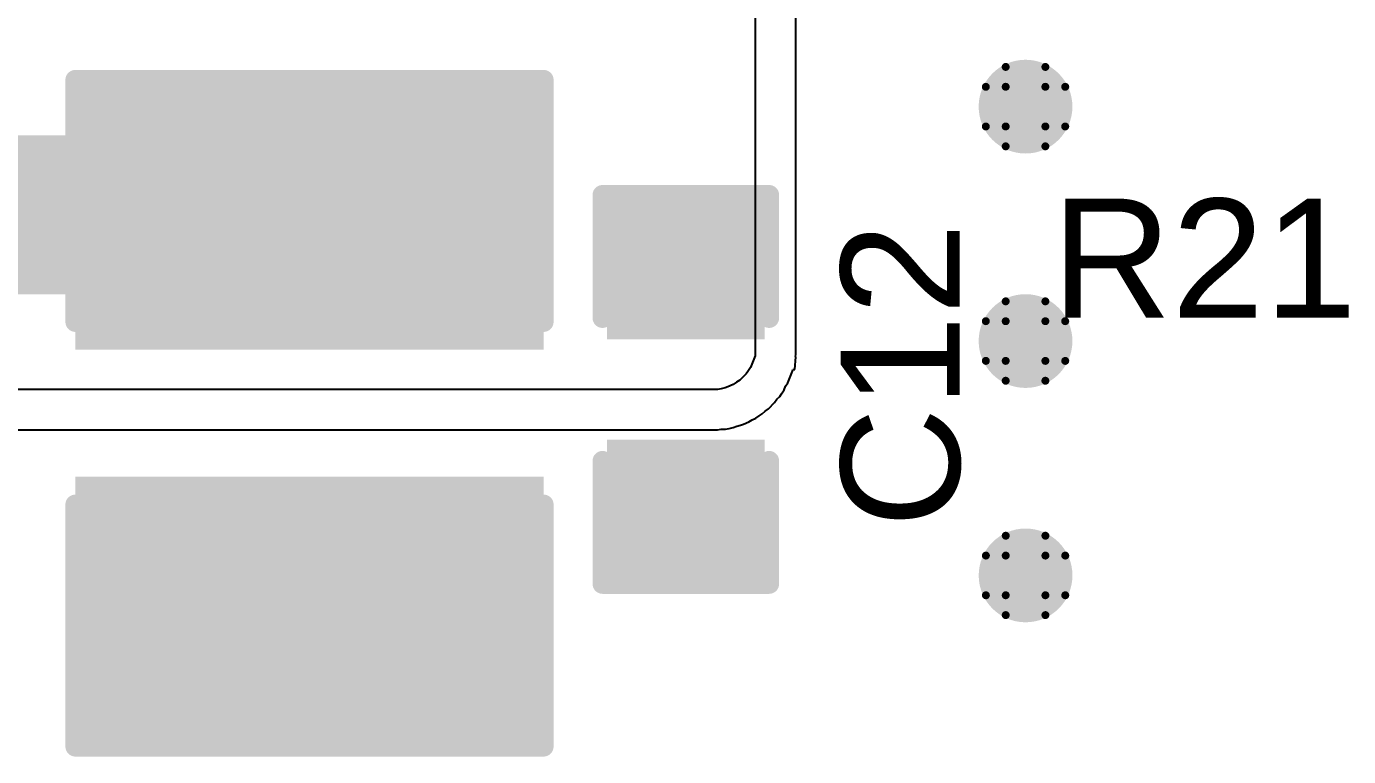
# Model space of a CAD drawing. Header units: inches. Extents: x -0.1 to 10.2, y 0 to 6.5.
# Drawn here: x 0.3978 to 0.731, y 3.0846 to 3.2686 of the extents above; entities that cross this region are included whole.
import ezdxf

# ---------------------------------------------------------------- set-up
doc = ezdxf.new("R2010")
doc.units = ezdxf.units.IN
doc.header["$MEASUREMENT"] = 0
for name, color, linetype in [('Bottom Layer', 5, 'Continuous'), ('Drill Drawing', 1, 'Continuous'), ('Top Layer', 1, 'Continuous'), ('Top Overlay', 2, 'Continuous'), ('Top Paste', 8, 'Continuous'), ('Top Solder', 216, 'Continuous'), ('Via Holes', 16, 'Continuous')]:
    doc.layers.add(name, color=color, linetype=linetype)
doc.styles.add('Arial', font='', dxfattribs={"height": 0.2})
doc.styles.get('Arial').set_extended_font_data('Arial')

# ---------------------------------------------------------------- blocks, each defined once
blk = doc.blocks.new('C___0603_88')
at = {"layer": 'Top Layer'}
for points in [[(-0.015, 0.0175), (-0.015, -0.0175), (-0.045, -0.0175), (-0.045, 0.0175)], [(0.045, 0.0175), (0.045, -0.0175), (0.015, -0.0175), (0.015, 0.0175)]]:
    blk.add_hatch(color=1, dxfattribs=at).paths.add_polyline_path(points)
at = {"layer": 'Top Paste'}
for points in [[(-0.015, 0.0175), (-0.015, -0.0175), (-0.045, -0.0175), (-0.045, 0.0175)], [(0.045, 0.0175), (0.045, -0.0175), (0.015, -0.0175), (0.015, 0.0175)]]:
    blk.add_hatch(color=8, dxfattribs=at).paths.add_polyline_path(points)
at = {"layer": 'Top Solder'}
for points in [[(-0.01264, 0.01986), (-0.01264, -0.01986), (-0.04736, -0.01986), (-0.04736, 0.01986)], [(0.04736, 0.01986), (0.04736, -0.01986), (0.01264, -0.01986), (0.01264, 0.01986)]]:
    blk.add_hatch(color=216, dxfattribs=at).paths.add_polyline_path(points)
at = {"layer": 'Top Overlay'}
for points in [[(-0.049, 0.021, 0.005, 0.005, 0), (-0.049, -0.021, 0.005, 0.005, 0)], [(-0.018, 0.021, 0.005, 0.005, 0), (-0.049, 0.021, 0.005, 0.005, 0)], [(0.018, 0.021, 0.005, 0.005, 0), (0.049, 0.021, 0.005, 0.005, 0)], [(0.049, 0.021, 0.005, 0.005, 0), (0.049, -0.021, 0.005, 0.005, 0)], [(-0.049, -0.021, 0.005, 0.005, 0), (-0.018, -0.021, 0.005, 0.005, 0)], [(0.018, -0.021, 0.005, 0.005, 0), (0.049, -0.021, 0.005, 0.005, 0)]]:
    blk.add_lwpolyline(points, format="xyseb", dxfattribs=at)
for points in [[(-0.05025, 0.021, 0.0025, 0.0025, 1), (-0.04775, 0.021, 0.0025, 0.0025, 1)], [(-0.05025, 0.021, 0.0025, 0.0025, 1), (-0.04775, 0.021, 0.0025, 0.0025, 1)], [(-0.01925, 0.021, 0.0025, 0.0025, 1), (-0.01675, 0.021, 0.0025, 0.0025, 1)], [(0.01675, 0.021, 0.0025, 0.0025, 1), (0.01925, 0.021, 0.0025, 0.0025, 1)], [(0.04775, 0.021, 0.0025, 0.0025, 1), (0.05025, 0.021, 0.0025, 0.0025, 1)], [(0.04775, 0.021, 0.0025, 0.0025, 1), (0.05025, 0.021, 0.0025, 0.0025, 1)], [(-0.05025, -0.021, 0.0025, 0.0025, 1), (-0.04775, -0.021, 0.0025, 0.0025, 1)], [(-0.05025, -0.021, 0.0025, 0.0025, 1), (-0.04775, -0.021, 0.0025, 0.0025, 1)], [(-0.01925, -0.021, 0.0025, 0.0025, 1), (-0.01675, -0.021, 0.0025, 0.0025, 1)], [(0.01675, -0.021, 0.0025, 0.0025, 1), (0.01925, -0.021, 0.0025, 0.0025, 1)], [(0.04775, -0.021, 0.0025, 0.0025, 1), (0.05025, -0.021, 0.0025, 0.0025, 1)], [(0.04775, -0.021, 0.0025, 0.0025, 1), (0.05025, -0.021, 0.0025, 0.0025, 1)]]:
    blk.add_lwpolyline(points, format="xyseb", close=True, dxfattribs=at)
blk = doc.blocks.new('C___1210_90')
at = {"layer": 'Top Layer'}
for points in [[(-0.08, 0.055), (-0.02, 0.055), (-0.02, -0.055), (-0.08, -0.055)], [(0.02, 0.055), (0.08, 0.055), (0.08, -0.055), (0.02, -0.055)]]:
    blk.add_hatch(color=1, dxfattribs=at).paths.add_polyline_path(points)
at = {"layer": 'Top Paste'}
for points in [[(-0.08, 0.055), (-0.02, 0.055), (-0.02, -0.055), (-0.08, -0.055)], [(0.02, 0.055), (0.08, 0.055), (0.08, -0.055), (0.02, -0.055)]]:
    blk.add_hatch(color=8, dxfattribs=at).paths.add_polyline_path(points)
at = {"layer": 'Top Solder'}
for points in [[(-0.084, 0.059), (-0.016, 0.059), (-0.016, -0.059), (-0.084, -0.059)], [(0.016, 0.059), (0.084, 0.059), (0.084, -0.059), (0.016, -0.059)]]:
    blk.add_hatch(color=216, dxfattribs=at).paths.add_polyline_path(points)
at = {"layer": 'Top Overlay'}
for points in [[(-0.084, 0.059, 0.005, 0.005, 0), (-0.023, 0.059, 0.005, 0.005, 0)], [(-0.084, 0.059, 0.005, 0.005, 0), (-0.084, -0.059, 0.005, 0.005, 0)], [(0.023, 0.059, 0.005, 0.005, 0), (0.084, 0.059, 0.005, 0.005, 0)], [(0.084, 0.059, 0.005, 0.005, 0), (0.084, -0.059, 0.005, 0.005, 0)], [(-0.084, -0.059, 0.005, 0.005, 0), (-0.023, -0.059, 0.005, 0.005, 0)], [(0.023, -0.059, 0.005, 0.005, 0), (0.084, -0.059, 0.005, 0.005, 0)]]:
    blk.add_lwpolyline(points, format="xyseb", dxfattribs=at)
for points in [[(-0.08525, 0.059, 0.0025, 0.0025, 1), (-0.08275, 0.059, 0.0025, 0.0025, 1)], [(-0.08525, 0.059, 0.0025, 0.0025, 1), (-0.08275, 0.059, 0.0025, 0.0025, 1)], [(-0.02425, 0.059, 0.0025, 0.0025, 1), (-0.02175, 0.059, 0.0025, 0.0025, 1)], [(0.02175, 0.059, 0.0025, 0.0025, 1), (0.02425, 0.059, 0.0025, 0.0025, 1)], [(0.08275, 0.059, 0.0025, 0.0025, 1), (0.08525, 0.059, 0.0025, 0.0025, 1)], [(0.08275, 0.059, 0.0025, 0.0025, 1), (0.08525, 0.059, 0.0025, 0.0025, 1)], [(-0.08525, -0.059, 0.0025, 0.0025, 1), (-0.08275, -0.059, 0.0025, 0.0025, 1)], [(-0.08525, -0.059, 0.0025, 0.0025, 1), (-0.08275, -0.059, 0.0025, 0.0025, 1)], [(-0.02425, -0.059, 0.0025, 0.0025, 1), (-0.02175, -0.059, 0.0025, 0.0025, 1)], [(0.02175, -0.059, 0.0025, 0.0025, 1), (0.02425, -0.059, 0.0025, 0.0025, 1)], [(0.08275, -0.059, 0.0025, 0.0025, 1), (0.08525, -0.059, 0.0025, 0.0025, 1)], [(0.08275, -0.059, 0.0025, 0.0025, 1), (0.08525, -0.059, 0.0025, 0.0025, 1)]]:
    blk.add_lwpolyline(points, format="xyseb", close=True, dxfattribs=at)

msp = doc.modelspace()

# ---------------------------------------------------------------- hatches: boundary and pattern name
at = {"layer": 'Bottom Layer'}
h = msp.add_hatch(color=5, dxfattribs=at)
edge = h.paths.add_edge_path()
edge.add_arc((0.6496, 3.24835), 0.01181, 0, 360)
h = msp.add_hatch(color=5, dxfattribs=at)
edge = h.paths.add_edge_path()
edge.add_arc((0.6496, 3.18929), 0.01181, 0, 360)
h = msp.add_hatch(color=5, dxfattribs=at)
edge = h.paths.add_edge_path()
edge.add_arc((0.64961, 3.13024), 0.01181, 0, 360)
at = {"layer": 'Top Layer'}
h = msp.add_hatch(color=1, dxfattribs=at)
edge = h.paths.add_edge_path()
edge.add_arc((0.6496, 3.24835), 0.01181, 0, 360)
h = msp.add_hatch(color=1, dxfattribs=at)
edge = h.paths.add_edge_path()
edge.add_arc((0.6496, 3.18929), 0.01181, 0, 360)
h = msp.add_hatch(color=1, dxfattribs=at)
edge = h.paths.add_edge_path()
edge.add_arc((0.64961, 3.13024), 0.01181, 0, 360)
at = {"layer": 'Via Holes'}
h = msp.add_hatch(color=7, dxfattribs=at)
edge = h.paths.add_edge_path()
edge.add_arc((0.6496, 3.24835), 0.00591, 0, 360)
h = msp.add_hatch(color=7, dxfattribs=at)
edge = h.paths.add_edge_path()
edge.add_arc((0.6496, 3.18929), 0.00591, 0, 360)
h = msp.add_hatch(color=7, dxfattribs=at)
edge = h.paths.add_edge_path()
edge.add_arc((0.64961, 3.13024), 0.00591, 0, 360)

# ---------------------------------------------------------------- linework, layer by layer
at = {"layer": 'Drill Drawing'}
for points in [[(0.6446, 3.25335, 0.002, 0.002, 0), (0.6446, 3.25835, 0.002, 0.002, 0)], [(0.6446, 3.25835, 0.002, 0.002, 0), (0.6546, 3.25835, 0.002, 0.002, 0)], [(0.6546, 3.25335, 0.002, 0.002, 0), (0.6546, 3.25835, 0.002, 0.002, 0)], [(0.6396, 3.24335, 0.002, 0.002, 0), (0.6396, 3.25335, 0.002, 0.002, 0)], [(0.6396, 3.25335, 0.002, 0.002, 0), (0.6446, 3.25335, 0.002, 0.002, 0)], [(0.6546, 3.25335, 0.002, 0.002, 0), (0.6596, 3.25335, 0.002, 0.002, 0)], [(0.6596, 3.24335, 0.002, 0.002, 0), (0.6596, 3.25335, 0.002, 0.002, 0)], [(0.6396, 3.24335, 0.002, 0.002, 0), (0.6446, 3.24335, 0.002, 0.002, 0)], [(0.6446, 3.23835, 0.002, 0.002, 0), (0.6446, 3.24335, 0.002, 0.002, 0)], [(0.6546, 3.24335, 0.002, 0.002, 0), (0.6596, 3.24335, 0.002, 0.002, 0)], [(0.6546, 3.23835, 0.002, 0.002, 0), (0.6546, 3.24335, 0.002, 0.002, 0)], [(0.6446, 3.23835, 0.002, 0.002, 0), (0.6546, 3.23835, 0.002, 0.002, 0)], [(0.6446, 3.19429, 0.002, 0.002, 0), (0.6446, 3.19929, 0.002, 0.002, 0)], [(0.6446, 3.19929, 0.002, 0.002, 0), (0.6546, 3.19929, 0.002, 0.002, 0)], [(0.6546, 3.19429, 0.002, 0.002, 0), (0.6546, 3.19929, 0.002, 0.002, 0)], [(0.6396, 3.18429, 0.002, 0.002, 0), (0.6396, 3.19429, 0.002, 0.002, 0)], [(0.6396, 3.19429, 0.002, 0.002, 0), (0.6446, 3.19429, 0.002, 0.002, 0)], [(0.6546, 3.19429, 0.002, 0.002, 0), (0.6596, 3.19429, 0.002, 0.002, 0)], [(0.6596, 3.18429, 0.002, 0.002, 0), (0.6596, 3.19429, 0.002, 0.002, 0)], [(0.6396, 3.18429, 0.002, 0.002, 0), (0.6446, 3.18429, 0.002, 0.002, 0)], [(0.6446, 3.17929, 0.002, 0.002, 0), (0.6446, 3.18429, 0.002, 0.002, 0)], [(0.6546, 3.18429, 0.002, 0.002, 0), (0.6596, 3.18429, 0.002, 0.002, 0)], [(0.6546, 3.17929, 0.002, 0.002, 0), (0.6546, 3.18429, 0.002, 0.002, 0)], [(0.6446, 3.17929, 0.002, 0.002, 0), (0.6546, 3.17929, 0.002, 0.002, 0)], [(0.64461, 3.13524, 0.002, 0.002, 0), (0.64461, 3.14024, 0.002, 0.002, 0)], [(0.64461, 3.14024, 0.002, 0.002, 0), (0.65461, 3.14024, 0.002, 0.002, 0)], [(0.65461, 3.13524, 0.002, 0.002, 0), (0.65461, 3.14024, 0.002, 0.002, 0)], [(0.63961, 3.12524, 0.002, 0.002, 0), (0.63961, 3.13524, 0.002, 0.002, 0)], [(0.63961, 3.13524, 0.002, 0.002, 0), (0.64461, 3.13524, 0.002, 0.002, 0)], [(0.65461, 3.13524, 0.002, 0.002, 0), (0.65961, 3.13524, 0.002, 0.002, 0)], [(0.65961, 3.12524, 0.002, 0.002, 0), (0.65961, 3.13524, 0.002, 0.002, 0)], [(0.63961, 3.12524, 0.002, 0.002, 0), (0.64461, 3.12524, 0.002, 0.002, 0)], [(0.64461, 3.12024, 0.002, 0.002, 0), (0.64461, 3.12524, 0.002, 0.002, 0)], [(0.65461, 3.12524, 0.002, 0.002, 0), (0.65961, 3.12524, 0.002, 0.002, 0)], [(0.65461, 3.12024, 0.002, 0.002, 0), (0.65461, 3.12524, 0.002, 0.002, 0)], [(0.64461, 3.12024, 0.002, 0.002, 0), (0.65461, 3.12024, 0.002, 0.002, 0)]]:
    msp.add_lwpolyline(points, format="xyseb", dxfattribs=at)
for points in [[(0.6441, 3.25835, 0.001, 0.001, 1), (0.6451, 3.25835, 0.001, 0.001, 1)], [(0.6441, 3.25835, 0.001, 0.001, 1), (0.6451, 3.25835, 0.001, 0.001, 1)], [(0.6541, 3.25835, 0.001, 0.001, 1), (0.6551, 3.25835, 0.001, 0.001, 1)], [(0.6541, 3.25835, 0.001, 0.001, 1), (0.6551, 3.25835, 0.001, 0.001, 1)], [(0.6391, 3.25335, 0.001, 0.001, 1), (0.6401, 3.25335, 0.001, 0.001, 1)], [(0.6391, 3.25335, 0.001, 0.001, 1), (0.6401, 3.25335, 0.001, 0.001, 1)], [(0.6441, 3.25335, 0.001, 0.001, 1), (0.6451, 3.25335, 0.001, 0.001, 1)], [(0.6441, 3.25335, 0.001, 0.001, 1), (0.6451, 3.25335, 0.001, 0.001, 1)], [(0.6541, 3.25335, 0.001, 0.001, 1), (0.6551, 3.25335, 0.001, 0.001, 1)], [(0.6541, 3.25335, 0.001, 0.001, 1), (0.6551, 3.25335, 0.001, 0.001, 1)], [(0.6591, 3.25335, 0.001, 0.001, 1), (0.6601, 3.25335, 0.001, 0.001, 1)], [(0.6591, 3.25335, 0.001, 0.001, 1), (0.6601, 3.25335, 0.001, 0.001, 1)], [(0.6391, 3.24335, 0.001, 0.001, 1), (0.6401, 3.24335, 0.001, 0.001, 1)], [(0.6391, 3.24335, 0.001, 0.001, 1), (0.6401, 3.24335, 0.001, 0.001, 1)], [(0.6441, 3.24335, 0.001, 0.001, 1), (0.6451, 3.24335, 0.001, 0.001, 1)], [(0.6441, 3.24335, 0.001, 0.001, 1), (0.6451, 3.24335, 0.001, 0.001, 1)], [(0.6541, 3.24335, 0.001, 0.001, 1), (0.6551, 3.24335, 0.001, 0.001, 1)], [(0.6541, 3.24335, 0.001, 0.001, 1), (0.6551, 3.24335, 0.001, 0.001, 1)], [(0.6591, 3.24335, 0.001, 0.001, 1), (0.6601, 3.24335, 0.001, 0.001, 1)], [(0.6591, 3.24335, 0.001, 0.001, 1), (0.6601, 3.24335, 0.001, 0.001, 1)], [(0.6441, 3.23835, 0.001, 0.001, 1), (0.6451, 3.23835, 0.001, 0.001, 1)], [(0.6441, 3.23835, 0.001, 0.001, 1), (0.6451, 3.23835, 0.001, 0.001, 1)], [(0.6541, 3.23835, 0.001, 0.001, 1), (0.6551, 3.23835, 0.001, 0.001, 1)], [(0.6541, 3.23835, 0.001, 0.001, 1), (0.6551, 3.23835, 0.001, 0.001, 1)], [(0.6441, 3.19929, 0.001, 0.001, 1), (0.6451, 3.19929, 0.001, 0.001, 1)], [(0.6441, 3.19929, 0.001, 0.001, 1), (0.6451, 3.19929, 0.001, 0.001, 1)], [(0.6541, 3.19929, 0.001, 0.001, 1), (0.6551, 3.19929, 0.001, 0.001, 1)], [(0.6541, 3.19929, 0.001, 0.001, 1), (0.6551, 3.19929, 0.001, 0.001, 1)], [(0.6391, 3.19429, 0.001, 0.001, 1), (0.6401, 3.19429, 0.001, 0.001, 1)], [(0.6391, 3.19429, 0.001, 0.001, 1), (0.6401, 3.19429, 0.001, 0.001, 1)], [(0.6441, 3.19429, 0.001, 0.001, 1), (0.6451, 3.19429, 0.001, 0.001, 1)], [(0.6441, 3.19429, 0.001, 0.001, 1), (0.6451, 3.19429, 0.001, 0.001, 1)], [(0.6541, 3.19429, 0.001, 0.001, 1), (0.6551, 3.19429, 0.001, 0.001, 1)], [(0.6541, 3.19429, 0.001, 0.001, 1), (0.6551, 3.19429, 0.001, 0.001, 1)], [(0.6591, 3.19429, 0.001, 0.001, 1), (0.6601, 3.19429, 0.001, 0.001, 1)], [(0.6591, 3.19429, 0.001, 0.001, 1), (0.6601, 3.19429, 0.001, 0.001, 1)], [(0.6391, 3.18429, 0.001, 0.001, 1), (0.6401, 3.18429, 0.001, 0.001, 1)], [(0.6391, 3.18429, 0.001, 0.001, 1), (0.6401, 3.18429, 0.001, 0.001, 1)], [(0.6441, 3.18429, 0.001, 0.001, 1), (0.6451, 3.18429, 0.001, 0.001, 1)], [(0.6441, 3.18429, 0.001, 0.001, 1), (0.6451, 3.18429, 0.001, 0.001, 1)], [(0.6541, 3.18429, 0.001, 0.001, 1), (0.6551, 3.18429, 0.001, 0.001, 1)], [(0.6541, 3.18429, 0.001, 0.001, 1), (0.6551, 3.18429, 0.001, 0.001, 1)], [(0.6591, 3.18429, 0.001, 0.001, 1), (0.6601, 3.18429, 0.001, 0.001, 1)], [(0.6591, 3.18429, 0.001, 0.001, 1), (0.6601, 3.18429, 0.001, 0.001, 1)], [(0.6441, 3.17929, 0.001, 0.001, 1), (0.6451, 3.17929, 0.001, 0.001, 1)], [(0.6441, 3.17929, 0.001, 0.001, 1), (0.6451, 3.17929, 0.001, 0.001, 1)], [(0.6541, 3.17929, 0.001, 0.001, 1), (0.6551, 3.17929, 0.001, 0.001, 1)], [(0.6541, 3.17929, 0.001, 0.001, 1), (0.6551, 3.17929, 0.001, 0.001, 1)], [(0.64411, 3.14024, 0.001, 0.001, 1), (0.64511, 3.14024, 0.001, 0.001, 1)], [(0.64411, 3.14024, 0.001, 0.001, 1), (0.64511, 3.14024, 0.001, 0.001, 1)], [(0.65411, 3.14024, 0.001, 0.001, 1), (0.65511, 3.14024, 0.001, 0.001, 1)], [(0.65411, 3.14024, 0.001, 0.001, 1), (0.65511, 3.14024, 0.001, 0.001, 1)], [(0.63911, 3.13524, 0.001, 0.001, 1), (0.64011, 3.13524, 0.001, 0.001, 1)], [(0.63911, 3.13524, 0.001, 0.001, 1), (0.64011, 3.13524, 0.001, 0.001, 1)], [(0.64411, 3.13524, 0.001, 0.001, 1), (0.64511, 3.13524, 0.001, 0.001, 1)], [(0.64411, 3.13524, 0.001, 0.001, 1), (0.64511, 3.13524, 0.001, 0.001, 1)], [(0.65411, 3.13524, 0.001, 0.001, 1), (0.65511, 3.13524, 0.001, 0.001, 1)], [(0.65411, 3.13524, 0.001, 0.001, 1), (0.65511, 3.13524, 0.001, 0.001, 1)], [(0.65911, 3.13524, 0.001, 0.001, 1), (0.66011, 3.13524, 0.001, 0.001, 1)], [(0.65911, 3.13524, 0.001, 0.001, 1), (0.66011, 3.13524, 0.001, 0.001, 1)], [(0.63911, 3.12524, 0.001, 0.001, 1), (0.64011, 3.12524, 0.001, 0.001, 1)], [(0.63911, 3.12524, 0.001, 0.001, 1), (0.64011, 3.12524, 0.001, 0.001, 1)], [(0.64411, 3.12524, 0.001, 0.001, 1), (0.64511, 3.12524, 0.001, 0.001, 1)], [(0.64411, 3.12524, 0.001, 0.001, 1), (0.64511, 3.12524, 0.001, 0.001, 1)], [(0.65411, 3.12524, 0.001, 0.001, 1), (0.65511, 3.12524, 0.001, 0.001, 1)], [(0.65411, 3.12524, 0.001, 0.001, 1), (0.65511, 3.12524, 0.001, 0.001, 1)], [(0.65911, 3.12524, 0.001, 0.001, 1), (0.66011, 3.12524, 0.001, 0.001, 1)], [(0.65911, 3.12524, 0.001, 0.001, 1), (0.66011, 3.12524, 0.001, 0.001, 1)], [(0.64411, 3.12024, 0.001, 0.001, 1), (0.64511, 3.12024, 0.001, 0.001, 1)], [(0.64411, 3.12024, 0.001, 0.001, 1), (0.64511, 3.12024, 0.001, 0.001, 1)], [(0.65411, 3.12024, 0.001, 0.001, 1), (0.65511, 3.12024, 0.001, 0.001, 1)], [(0.65411, 3.12024, 0.001, 0.001, 1), (0.65511, 3.12024, 0.001, 0.001, 1)]]:
    msp.add_lwpolyline(points, format="xyseb", close=True, dxfattribs=at)
at = {"layer": 'Top Layer'}
for p, q in [((0.5815, 3.30503), (0.5815, 3.18774)), ((0.5917, 3.18773), (0.5917, 3.30503)), ((0.58148, 3.18558), (0.58027, 3.18264)), ((0.5815, 3.1859), (0.58148, 3.18558)), ((0.5815, 3.18774), (0.5815, 3.18774)), ((0.5815, 3.18774), (0.5815, 3.18774)), ((0.5815, 3.18774), (0.5815, 3.18774)), ((0.5815, 3.18774), (0.5815, 3.18774)), ((0.5815, 3.18774), (0.5815, 3.18773)), ((0.5815, 3.18773), (0.5815, 3.1859)), ((0.5915, 3.1821), (0.59168, 3.18533)), ((0.59167, 3.1854), (0.5917, 3.18591)), ((0.59168, 3.18533), (0.59167, 3.1854)), ((0.5917, 3.18591), (0.5917, 3.18773)), ((0.57961, 3.18165), (0.57917, 3.181)), ((0.58027, 3.18264), (0.57961, 3.18165)), ((0.57961, 3.18165), (0.57961, 3.18165)), ((0.57961, 3.18165), (0.57961, 3.18165)), ((0.58969, 3.17874), (0.5909, 3.18168)), ((0.5909, 3.18168), (0.59099, 3.1821)), ((0.59099, 3.1821), (0.5915, 3.1821)), ((0.57596, 3.17834), (0.5746, 3.17777)), ((0.57679, 3.17889), (0.57596, 3.17834)), ((0.5776, 3.17943), (0.57679, 3.17889)), ((0.57679, 3.17889), (0.57679, 3.17889)), ((0.57679, 3.17889), (0.57679, 3.17889)), ((0.57917, 3.181), (0.5776, 3.17943)), ((0.58913, 3.1779), (0.58969, 3.17874)), ((0.56764, 3.1771), (0.165, 3.1771)), ((0.57086, 3.1771), (0.56764, 3.1771)), ((0.57087, 3.1771), (0.57086, 3.1771)), ((0.57086, 3.1771), (0.57086, 3.1771)), ((0.57198, 3.1771), (0.57087, 3.1771)), ((0.57087, 3.1771), (0.57087, 3.1771)), ((0.57087, 3.1771), (0.57087, 3.1771)), ((0.57087, 3.1771), (0.57087, 3.1771)), ((0.57289, 3.17728), (0.57198, 3.1771)), ((0.57391, 3.17749), (0.57289, 3.17728)), ((0.57289, 3.17728), (0.57289, 3.17728)), ((0.57289, 3.17728), (0.57289, 3.17728)), ((0.5746, 3.17777), (0.57391, 3.17749)), ((0.58694, 3.17463), (0.58765, 3.17534)), ((0.58765, 3.17534), (0.58809, 3.17599)), ((0.58809, 3.17599), (0.58874, 3.17697)), ((0.58809, 3.17599), (0.58809, 3.17599)), ((0.58874, 3.17697), (0.58913, 3.1779)), ((0.58326, 3.17095), (0.58397, 3.17166)), ((0.58397, 3.17166), (0.58481, 3.17222)), ((0.58481, 3.17222), (0.58638, 3.17379)), ((0.58638, 3.17379), (0.58694, 3.17463)), ((0.57781, 3.16807), (0.5785, 3.16835)), ((0.5785, 3.16835), (0.57986, 3.16892)), ((0.5785, 3.16835), (0.5785, 3.16835)), ((0.57986, 3.16892), (0.58069, 3.16947)), ((0.58069, 3.16947), (0.58069, 3.16947)), ((0.58069, 3.16947), (0.5807, 3.16947)), ((0.5807, 3.16947), (0.58071, 3.16948)), ((0.58071, 3.16948), (0.58071, 3.16948)), ((0.58071, 3.16948), (0.58072, 3.16948)), ((0.58072, 3.16948), (0.58163, 3.16986)), ((0.58163, 3.16986), (0.58245, 3.17041)), ((0.58245, 3.17041), (0.58326, 3.17095)), ((0.1655, 3.16691), (0.56764, 3.16691)), ((0.56764, 3.16691), (0.57086, 3.16691)), ((0.57086, 3.16691), (0.57197, 3.16691)), ((0.57197, 3.16691), (0.57289, 3.16709)), ((0.57289, 3.16709), (0.57289, 3.16709)), ((0.57289, 3.16709), (0.57289, 3.16709)), ((0.57289, 3.16709), (0.5729, 3.16709)), ((0.5729, 3.16709), (0.57291, 3.16709)), ((0.57291, 3.16709), (0.57298, 3.1671)), ((0.57298, 3.1671), (0.57397, 3.1671)), ((0.57397, 3.1671), (0.57488, 3.16728)), ((0.57488, 3.16728), (0.57589, 3.16748)), ((0.57589, 3.16748), (0.57682, 3.16787)), ((0.57682, 3.16787), (0.57781, 3.16807))]:
    msp.add_line(p, q, dxfattribs=at)
msp.add_lwpolyline([(0.335, 3.2211, 0.04, 0.04, 0), (0.46917, 3.2211, 0.04, 0.04, 0)], format="xyseb", dxfattribs=at)
msp.add_lwpolyline([(0.45917, 3.2211, 0.02, 0.02, 1), (0.47917, 3.2211, 0.02, 0.02, 1)], format="xyseb", close=True, dxfattribs=at)

# ---------------------------------------------------------------- block references
at = {"rotation": 90}
for name, p in [('C___1210_90', (0.46917, 3.1711)), ('C___0603_88', (0.564, 3.1771))]:
    msp.add_blockref(name, p, dxfattribs=at)

# ---------------------------------------------------------------- texts
at = {"layer": 'Top Overlay', "style": 'Arial'}
msp.add_text('R21', height=0.03, dxfattribs=at).set_placement((0.65617, 3.19516))
msp.add_text('C12', height=0.03, rotation=90, dxfattribs=at).set_placement((0.63304, 3.14224))

doc.saveas('drawing.dxf')
